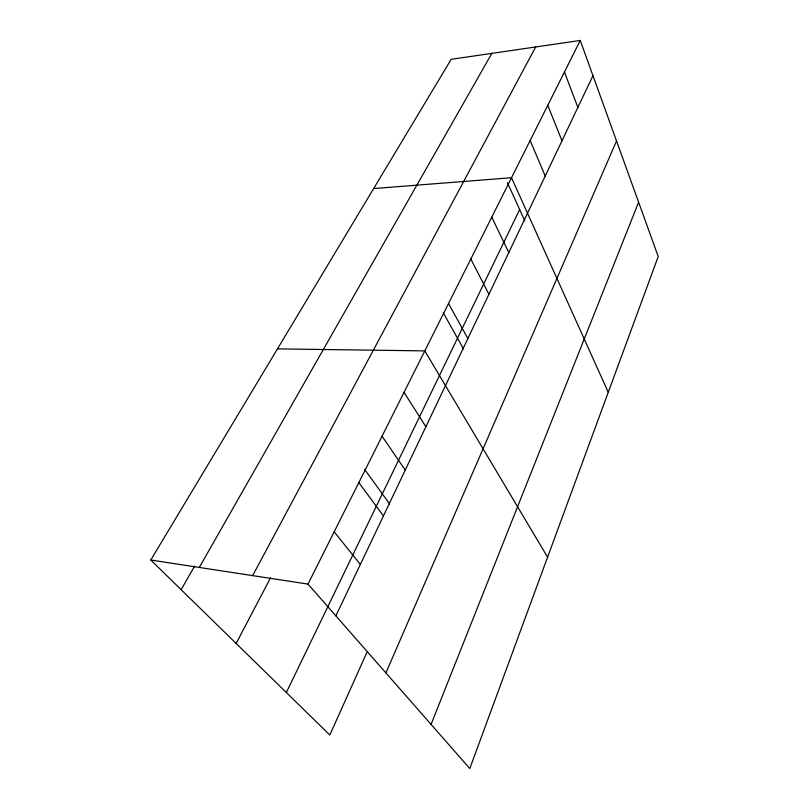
<?xml version="1.0" encoding="UTF-8"?>
<svg xmlns="http://www.w3.org/2000/svg" width="809" height="809" viewBox="0 0 809 809"><rect width="100%" height="100%" fill="white"/><g stroke="black" fill="none" stroke-linecap="round" stroke-linejoin="round"><path stroke-width="1.21" d="M431.076 724.409L638.614 202.189M385.913 672.916L616.519 140.958M366.871 652.489L329.819 735.007L150.777 560.02L451.2 59.31L580.255 40.45L658.223 256.544L469.796 768.55L308.007 584.098L150.777 560.02M335.877 615.871L592.967 75.682M286.356 692.524L519.651 209.521M308.007 584.098L580.255 40.45M236.137 643.448L270.56 577.788M252.661 575.614L535.689 46.962M199.307 567.453L491.862 53.364M181.135 589.69L194.656 566.047M373.637 188.568L511.51 177.717L608.267 392.304M277.457 348.881L424.786 350.894L547.592 557.158M334.188 531.816L360.359 564.439M358.832 482.609L383.446 515.93M364.667 469.463L389.655 504.017M382.07 436.203L405.258 470.1M404.025 392.365L425.898 426.727M443.231 312.729L463.466 348.851M448.53 303.486L467.865 338.546M470.808 258.991L488.929 294.274M491.771 217.146L508.78 252.57M507.425 182.692L524.798 220.827M530.148 140.503L545.215 176.008M547.764 105.332L561.982 140.786M564.439 72.031L577.879 107.385"/></g></svg>
